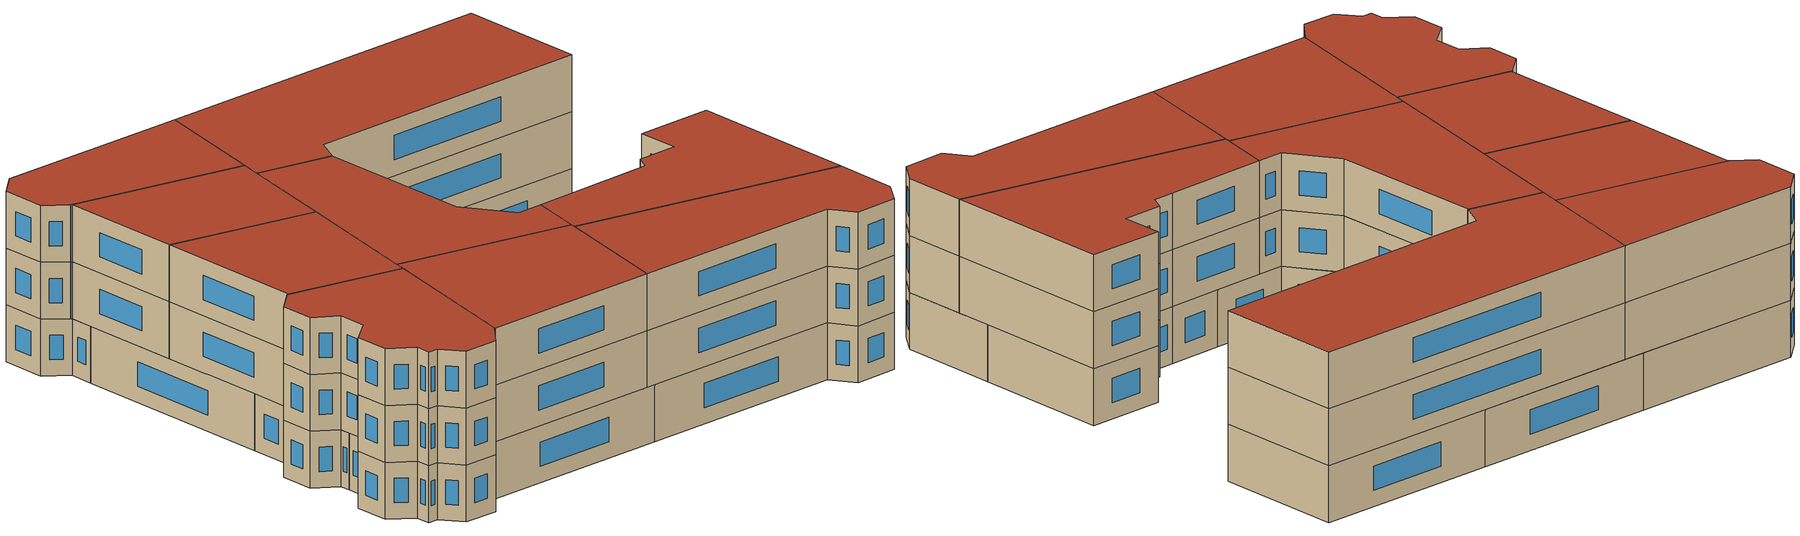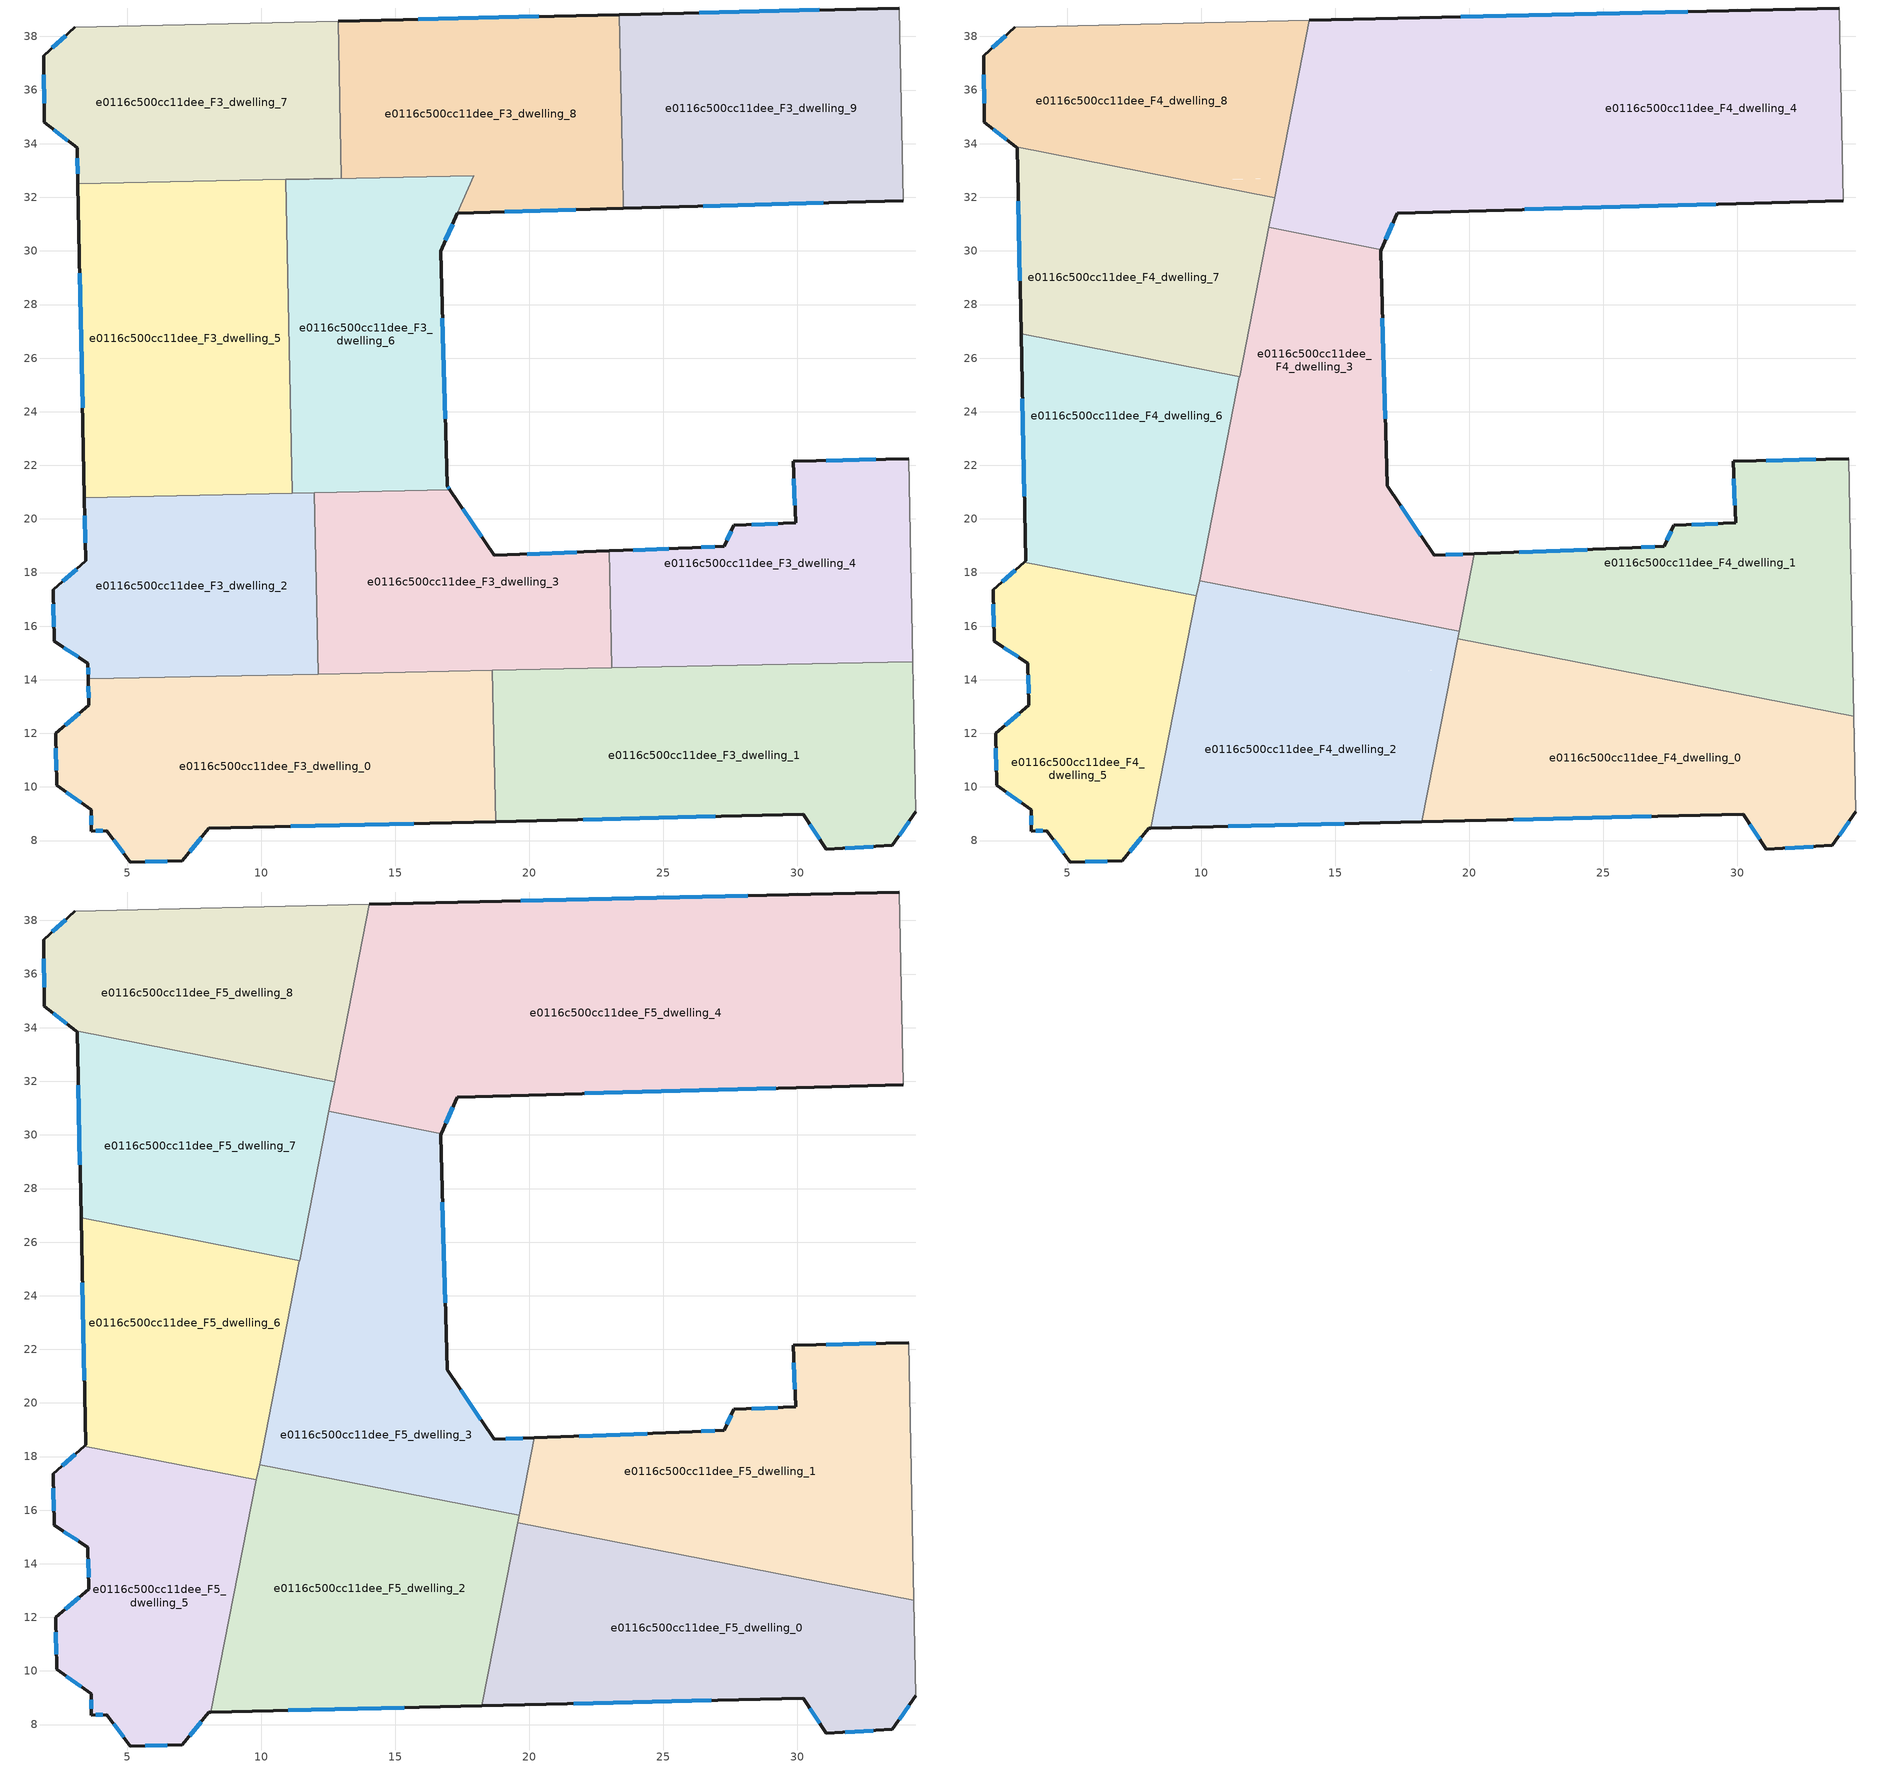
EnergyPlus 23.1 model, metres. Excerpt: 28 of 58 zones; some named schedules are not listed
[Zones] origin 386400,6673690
e0116c500cc11dee_F3_dwelling_0
 floor to e0116c500cc11dee_F2_dwelling_0 (EU_floor_Construction): 18.63,14.35 18.75,8.71 8.05,8.46 7.06,7.24 5.12,7.2 4.25,8.37 3.67,8.35 3.66,9.15 2.37,10.07 2.33,12 3.58,13.04 3.55,14.03 z9
 wall outside (EU_wall_Construction): 3.55,14.03 3.58,13.04 2.33,12 2.37,10.07 3.66,9.15 3.67,8.35 4.25,8.37 5.12,7.2 7.06,7.24 8.05,8.46 18.75,8.71 z9:12
 wall to e0116c500cc11dee_F3_dwelling_1 (EU_wall_Construction): 18.75,8.71 18.63,14.35 z9:12
 wall to e0116c500cc11dee_F3_dwelling_2 (EU_wall_Construction): 12.14,14.21 3.55,14.03 z9:12
 wall to e0116c500cc11dee_F3_dwelling_3 (EU_wall_Construction): 18.63,14.35 12.14,14.21 z9:12
 window (EU_Window_Construction): 4.5,8.03 4.87,7.53 / 3.84,8.36 4.09,8.36 / 3.66,8.92 3.67,8.58 / 2.74,9.81 3.29,9.41 / 2.34,11.45 2.36,10.62 / 3.22,12.74 2.69,12.3 / 3.56,13.75 3.57,13.32 / 11.1,8.53 15.69,8.64 / 7.34,7.59 7.77,8.11 / 5.67,7.21 6.51,7.23 z9.86:11.14
e0116c500cc11dee_F3_dwelling_1
 floor to e0116c500cc11dee_F2_dwelling_1 (EU_floor_Construction): 34.32,14.68 34.44,9.08 33.55,7.82 31.09,7.68 30.23,8.98 18.75,8.71 18.63,14.35 z9
 wall outside (EU_wall_Construction): 18.75,8.71 30.23,8.98 31.09,7.68 33.55,7.82 34.44,9.08 z9:12
 wall adiabatic (EU_wall_Construction): 34.44,9.08 34.32,14.68 z9:12
 wall to e0116c500cc11dee_F3_dwelling_4 (EU_wall_Construction): 34.32,14.68 23.09,14.44 z9:12
 wall to e0116c500cc11dee_F3_dwelling_3 (EU_wall_Construction): 23.09,14.44 18.63,14.35 z9:12
 window (EU_Window_Construction): 22.03,8.78 26.95,8.9 / 33.8,8.18 34.18,8.72 / 31.79,7.72 32.85,7.78 / 30.48,8.61 30.85,8.05 z9.86:11.14
e0116c500cc11dee_F3_dwelling_2
 floor to e0116c500cc11dee_F2_dwelling_2 (EU_floor_Construction): 11.99,20.98 12.14,14.21 3.55,14.03 3.54,14.62 2.28,15.43 2.25,17.37 3.46,18.43 3.41,20.8 z9
 wall outside (EU_wall_Construction): 3.41,20.8 3.46,18.43 2.25,17.37 2.28,15.43 3.54,14.62 3.55,14.03 z9:12
 wall to e0116c500cc11dee_F3_dwelling_3 (EU_wall_Construction): 12.14,14.21 11.99,20.98 z9:12
 wall to e0116c500cc11dee_F3_dwelling_5 (EU_wall_Construction): 11.16,20.96 3.41,20.8 z9:12
 wall to e0116c500cc11dee_F3_dwelling_6 (EU_wall_Construction): 11.99,20.98 11.16,20.96 z9:12
 window (EU_Window_Construction): 2.26,16.81 2.27,15.99 / 3.11,18.13 2.59,17.67 / 3.43,20.12 3.45,19.11 / 3.55,14.45 3.55,14.2 / 2.64,15.2 3.18,14.85 z9.86:11.14
 ceiling adiabatic (EU_roof_Construction): 12.14,14.21 11.99,20.98 10.58,20.95 9.25,14.15 z12
e0116c500cc11dee_F3_dwelling_3
 floor to e0116c500cc11dee_F2_dwelling_3 (EU_floor_Construction): 23,18.8 23.09,14.44 12.14,14.21 11.99,20.98 17.05,21.08 18.71,18.64 z9
 wall outside (EU_wall_Construction): 23,18.8 18.71,18.64 17.05,21.08 z9:12
 wall to e0116c500cc11dee_F3_dwelling_4 (EU_wall_Construction): 23.09,14.44 23,18.8 z9:12
 wall to e0116c500cc11dee_F3_dwelling_6 (EU_wall_Construction): 17.05,21.08 11.99,20.98 z9:12
 window (EU_Window_Construction): 18.23,19.34 17.52,20.39 / 21.77,18.76 19.93,18.69 z9.86:11.14
e0116c500cc11dee_F3_dwelling_4
 floor to e0116c500cc11dee_F2_dwelling_4 (EU_floor_Construction): 34.16,22.25 34.32,14.68 23.09,14.44 23,18.8 26.09,18.92 27.27,18.98 27.65,19.76 29.94,19.85 29.85,22.15 z9
 wall outside (EU_wall_Construction): 34.16,22.25 29.85,22.15 29.94,19.85 27.65,19.76 27.27,18.98 26.09,18.92 23,18.8 z9:12
 wall adiabatic (EU_wall_Construction): 34.32,14.68 34.16,22.25 z9:12
 window (EU_Window_Construction): 29.88,21.49 29.92,20.51 / 32.93,22.22 31.08,22.18 / 25.21,18.89 23.88,18.84 / 26.94,18.97 26.43,18.94 / 27.54,19.54 27.38,19.2 / 29.29,19.83 28.3,19.79 z9.86:11.14
e0116c500cc11dee_F3_dwelling_5
 floor to e0116c500cc11dee_F2_dwelling_5 (EU_floor_Construction): 10.92,32.67 11.16,20.96 3.41,20.8 3.17,32.5 z9
 wall outside (EU_wall_Construction): 3.17,32.5 3.41,20.8 z9:12
 wall to e0116c500cc11dee_F3_dwelling_6 (EU_wall_Construction): 11.16,20.96 10.92,32.66 z9:12
 wall to e0116c500cc11dee_F3_dwelling_7 (EU_wall_Construction): 10.92,32.67 3.17,32.5 z9:12
 window (EU_Window_Construction): 3.24,29.16 3.34,24.14 z9.86:11.14
 ceiling adiabatic (EU_roof_Construction): 11.16,20.96 11.11,23.63 10.58,20.95 z12
e0116c500cc11dee_F3_dwelling_6
 floor to e0116c500cc11dee_F2_dwelling_6 (EU_floor_Construction): 17.94,32.81 17.33,31.41 16.7,29.98 16.94,21.23 17.05,21.08 11.16,20.96 10.92,32.66 z9
 wall outside (EU_wall_Construction): 17.05,21.08 16.94,21.23 16.7,29.98 17.33,31.41 z9:12
 wall to e0116c500cc11dee_F3_dwelling_8 (EU_wall_Construction): 17.33,31.41 17.94,32.81 10.92,32.66 z9:12
 window (EU_Window_Construction): 16.88,30.39 17.15,31 / 16.87,23.73 16.77,27.48 / 17.02,21.13 16.97,21.19 z9.86:11.14
 ceiling adiabatic (EU_roof_Construction): 11.43,25.3 12.89,32.7 10.92,32.66 11.07,25.38 z12
e0116c500cc11dee_F3_dwelling_7
 floor to e0116c500cc11dee_F2_dwelling_7 (EU_floor_Construction): 12.87,38.57 13,32.71 3.17,32.5 3.14,33.84 1.92,34.79 1.88,37.29 3.04,38.34 z9
 wall outside (EU_wall_Construction): 3.04,38.34 1.88,37.29 1.92,34.79 3.14,33.84 3.17,32.5 z9:12
 wall adiabatic (EU_wall_Construction): 12.87,38.57 3.04,38.34 z9:12
 wall to e0116c500cc11dee_F3_dwelling_8 (EU_wall_Construction): 10.92,32.67 13,32.71 12.87,38.57 z9:12
 window (EU_Window_Construction): 1.89,36.57 1.91,35.51 / 2.71,38.04 2.21,37.59 / 3.15,33.46 3.16,32.89 / 2.27,34.52 2.79,34.11 z9.86:11.14
e0116c500cc11dee_F3_dwelling_8
 floor to e0116c500cc11dee_F2_dwelling_8 (EU_floor_Construction): 23.37,38.82 23.51,31.59 17.32,31.41 17.94,32.81 10.92,32.67 13,32.71 12.87,38.57 z9
 wall outside (EU_wall_Construction): 23.37,38.82 12.87,38.57 / 17.33,31.41 23.51,31.59 z9:12
 wall to e0116c500cc11dee_F3_dwelling_9 (EU_wall_Construction): 23.52,31.59 23.49,32.93 23.37,38.82 z9:12
 window (EU_Window_Construction): 20.37,38.75 15.87,38.64 / 19.09,31.46 21.75,31.54 z9.86:11.14
e0116c500cc11dee_F3_dwelling_9
 floor to e0116c500cc11dee_F2_dwelling_9 (EU_floor_Construction): 33.81,39.06 33.96,31.88 23.52,31.59 23.37,38.82 z9
 wall outside (EU_wall_Construction): 33.81,39.06 23.37,38.82 / 23.52,31.59 33.96,31.88 z9:12
 wall adiabatic (EU_wall_Construction): 33.96,31.88 33.81,39.06 z9:12
 window (EU_Window_Construction): 30.83,38.99 26.35,38.89 / 26.5,31.67 30.98,31.8 z9.86:11.14
e0116c500cc11dee_F4_dwelling_0
 floor to e0116c500cc11dee_F3_dwelling_1 (EU_floor_Construction): 34.36,12.63 34.44,9.08 33.55,7.82 31.09,7.68 30.23,8.98 18.75,8.71 18.7,11.08 19.34,14.36 24.95,14.48 z12
 floor to e0116c500cc11dee_F3_dwelling_0 (EU_floor_Construction): 18.7,11.08 18.75,8.71 18.23,8.7 z12
 floor to e0116c500cc11dee_F3_dwelling_4 (EU_floor_Construction): 24.95,14.48 23.09,14.44 23.08,14.85 z12
 floor to e0116c500cc11dee_F3_dwelling_3 (EU_floor_Construction): 23.08,14.85 23.09,14.44 19.34,14.36 19.57,15.54 z12
 wall outside (EU_wall_Construction): 18.23,8.7 30.23,8.98 31.09,7.68 33.55,7.82 34.44,9.08 z12:15
 wall to e0116c500cc11dee_F4_dwelling_1 (EU_wall_Construction): 34.36,12.63 19.57,15.54 z12:15
 wall adiabatic (EU_wall_Construction): 34.44,9.08 34.36,12.63 z12:15
 wall to e0116c500cc11dee_F4_dwelling_2 (EU_wall_Construction): 19.57,15.54 18.23,8.7 z12:15
 window (EU_Window_Construction): 30.48,8.61 30.85,8.05 / 21.66,8.78 26.81,8.9 / 33.8,8.18 34.18,8.72 / 31.79,7.72 32.85,7.78 z12.86:14.14
e0116c500cc11dee_F4_dwelling_1
 floor to e0116c500cc11dee_F3_dwelling_4 (EU_floor_Construction): 34.16,22.25 34.32,14.68 24.95,14.48 23.08,14.85 23,18.8 26.09,18.92 27.27,18.98 27.65,19.76 29.94,19.85 29.85,22.15 z12
 floor to e0116c500cc11dee_F3_dwelling_1 (EU_floor_Construction): 34.32,14.68 34.36,12.63 24.95,14.48 z12
 floor to e0116c500cc11dee_F3_dwelling_3 (EU_floor_Construction): 23,18.8 23.08,14.85 19.57,15.54 20.19,18.7 z12
 wall outside (EU_wall_Construction): 34.16,22.25 29.85,22.15 29.94,19.85 27.65,19.76 27.27,18.98 26.09,18.92 20.19,18.7 z12:15
 wall adiabatic (EU_wall_Construction): 34.36,12.63 34.16,22.25 z12:15
 wall to e0116c500cc11dee_F4_dwelling_3 (EU_wall_Construction): 20.19,18.7 19.63,15.8 z12:15
 wall to e0116c500cc11dee_F4_dwelling_2 (EU_wall_Construction): 19.63,15.8 19.57,15.54 z12:15
 window (EU_Window_Construction): 29.88,21.49 29.92,20.51 / 32.93,22.22 31.08,22.18 / 24.4,18.86 21.88,18.76 / 26.94,18.97 26.43,18.94 / 27.54,19.54 27.38,19.2 / 29.29,19.83 28.3,19.79 z12.86:14.14
e0116c500cc11dee_F4_dwelling_2
 floor to e0116c500cc11dee_F3_dwelling_0 (EU_floor_Construction): 18.63,14.35 18.7,11.08 18.23,8.7 8.13,8.46 9.25,14.15 z12
 floor to e0116c500cc11dee_F3_dwelling_3 (EU_floor_Construction): 19.63,15.8 19.34,14.36 12.14,14.21 12.07,17.28 z12
 floor adiabatic (EU_floor_Construction): 12.07,17.28 12.14,14.21 9.25,14.15 9.94,17.7 z12
 floor to e0116c500cc11dee_F3_dwelling_1 (EU_floor_Construction): 19.34,14.36 18.7,11.08 18.63,14.35 z12
 wall outside (EU_wall_Construction): 8.13,8.46 18.23,8.7 z12:15
 wall to e0116c500cc11dee_F4_dwelling_3 (EU_wall_Construction): 19.63,15.8 9.94,17.7 z12:15
 wall to e0116c500cc11dee_F4_dwelling_5 (EU_wall_Construction): 9.83,17.12 8.13,8.46 z12:15
 wall to e0116c500cc11dee_F4_dwelling_6 (EU_wall_Construction): 9.94,17.7 9.83,17.12 z12:15
 window (EU_Window_Construction): 11.02,8.53 15.34,8.63 z12.86:14.14
e0116c500cc11dee_F4_dwelling_3
 floor to e0116c500cc11dee_F3_dwelling_3 (EU_floor_Construction): 20.19,18.7 19.63,15.8 12.07,17.28 11.99,20.98 17.05,21.08 18.71,18.64 z12
 floor to e0116c500cc11dee_F3_dwelling_6 (EU_floor_Construction): 16.73,30.05 16.7,29.98 16.94,21.23 17.05,21.08 11.16,20.96 11.11,23.64 12.53,30.87 z12
 floor adiabatic (EU_floor_Construction): 11.11,23.64 11.16,20.96 11.99,20.98 12.07,17.28 9.94,17.7 z12
 wall outside (EU_wall_Construction): 20.19,18.7 18.71,18.64 16.94,21.23 16.7,29.98 16.73,30.05 z12:15
 wall to e0116c500cc11dee_F4_dwelling_4 (EU_wall_Construction): 16.73,30.05 12.53,30.87 z12:15
 wall to e0116c500cc11dee_F4_dwelling_6 (EU_wall_Construction): 11.43,25.3 9.94,17.7 z12:15
 wall to e0116c500cc11dee_F4_dwelling_7 (EU_wall_Construction): 12.53,30.87 11.43,25.3 z12:15
 window (EU_Window_Construction): 16.87,23.73 16.77,27.48 / 18.2,19.38 17.45,20.49 / 19.77,18.68 19.13,18.65 z12.86:14.14
e0116c500cc11dee_F4_dwelling_4
 floor outside (EU_floor_Construction): 17.94,32.81 12.89,32.7 12.99,33.21 12.89,32.71 z12
 floor to e0116c500cc11dee_F3_dwelling_9 (EU_floor_Construction): 33.81,39.06 33.96,31.88 23.52,31.59 23.37,38.82 z12
 floor to e0116c500cc11dee_F3_dwelling_8 (EU_floor_Construction): 23.37,38.82 23.51,31.59 17.32,31.41 17.94,32.81 12.89,32.71 13,32.71 12.99,33.21 14.04,38.6 z12
 floor to e0116c500cc11dee_F3_dwelling_7 (EU_floor_Construction): 12.99,33.21 13,32.71 12.89,32.71 z12
 floor to e0116c500cc11dee_F3_dwelling_6 (EU_floor_Construction): 17.94,32.81 17.33,31.41 16.73,30.05 12.53,30.87 12.89,32.7 z12
 wall outside (EU_wall_Construction): 33.81,39.06 14.04,38.6 / 16.73,30.05 17.33,31.41 33.96,31.88 z12:15
 wall adiabatic (EU_wall_Construction): 33.96,31.88 33.81,39.06 z12:15
 wall to e0116c500cc11dee_F4_dwelling_8 (EU_wall_Construction): 14.04,38.6 12.75,31.99 z12:15
 wall to e0116c500cc11dee_F4_dwelling_7 (EU_wall_Construction): 12.75,31.99 12.53,30.87 z12:15
 window (EU_Window_Construction): 28.16,38.93 19.69,38.73 / 22.08,31.55 29.21,31.75 / 16.9,30.44 17.16,31.02 z12.86:14.14
e0116c500cc11dee_F4_dwelling_5
 floor to e0116c500cc11dee_F3_dwelling_2 (EU_floor_Construction): 9.83,17.12 9.25,14.15 3.55,14.03 3.54,14.62 2.28,15.43 2.25,17.37 3.41,18.38 z12
 floor to e0116c500cc11dee_F3_dwelling_0 (EU_floor_Construction): 9.25,14.15 8.13,8.46 8.05,8.46 7.06,7.24 5.12,7.2 4.25,8.37 3.67,8.35 3.66,9.15 2.37,10.07 2.33,12 3.58,13.04 3.55,14.03 z12
 wall outside (EU_wall_Construction): 3.41,18.38 2.25,17.37 2.28,15.43 3.54,14.62 3.58,13.04 2.33,12 2.37,10.07 3.66,9.15 3.67,8.35 4.25,8.37 5.12,7.2 7.06,7.24 8.05,8.46 8.13,8.46 z12:15
 wall to e0116c500cc11dee_F4_dwelling_6 (EU_wall_Construction): 9.83,17.12 3.41,18.38 z12:15
 window (EU_Window_Construction): 3.84,8.36 4.09,8.36 / 3.66,8.92 3.67,8.58 / 2.74,9.81 3.29,9.41 / 2.34,11.45 2.36,10.62 / 3.22,12.74 2.69,12.3 / 3.55,14.17 3.57,13.49 / 2.64,15.2 3.18,14.85 / 2.26,16.81 2.27,15.99 / 3.07,18.09 2.58,17.66 / 7.34,7.59 7.77,8.11 / 5.67,7.21 6.51,7.23 / 4.5,8.03 4.87,7.53 z12.86:14.14
e0116c500cc11dee_F4_dwelling_6
 floor to e0116c500cc11dee_F3_dwelling_5 (EU_floor_Construction): 11.07,25.38 11.11,23.63 10.58,20.95 3.41,20.8 3.28,26.9 z12
 floor to e0116c500cc11dee_F3_dwelling_2 (EU_floor_Construction): 10.58,20.95 9.83,17.12 3.41,18.38 3.46,18.43 3.41,20.8 z12
 floor to e0116c500cc11dee_F3_dwelling_6 (EU_floor_Construction): 11.43,25.3 11.11,23.64 11.07,25.38 z12
 wall outside (EU_wall_Construction): 3.28,26.9 3.46,18.43 3.41,18.38 z12:15
 wall to e0116c500cc11dee_F4_dwelling_7 (EU_wall_Construction): 11.43,25.3 3.28,26.9 z12:15
 window (EU_Window_Construction): 3.33,24.48 3.41,20.85 z12.86:14.14
e0116c500cc11dee_F4_dwelling_7
 floor to e0116c500cc11dee_F3_dwelling_5 (EU_floor_Construction): 10.92,32.35 11.07,25.38 3.28,26.9 3.17,32.5 9.46,32.64 z12
 floor adiabatic (EU_floor_Construction): 12.75,31.99 11.43,25.3 11.07,25.38 10.92,32.35 z12
 floor to e0116c500cc11dee_F3_dwelling_7 (EU_floor_Construction): 9.46,32.64 3.17,32.5 3.14,33.84 3.08,33.89 z12
 wall outside (EU_wall_Construction): 3.08,33.89 3.14,33.84 3.28,26.9 z12:15
 wall to e0116c500cc11dee_F4_dwelling_8 (EU_wall_Construction): 12.75,31.99 3.08,33.89 z12:15
 window (EU_Window_Construction): 3.18,31.86 3.24,28.89 z12.86:14.14
e0116c500cc11dee_F4_dwelling_8
 floor to e0116c500cc11dee_F3_dwelling_7 (EU_floor_Construction): 12.87,38.57 12.99,33.21 12.89,32.71 9.46,32.64 3.08,33.89 1.92,34.79 1.88,37.29 3.04,38.34 z12
 floor to e0116c500cc11dee_F3_dwelling_5 (EU_floor_Construction): 10.92,32.67 10.92,32.35 9.46,32.64 z12
 floor to e0116c500cc11dee_F3_dwelling_8 (EU_floor_Construction): 14.04,38.6 12.99,33.21 12.87,38.57 z12
 floor adiabatic (EU_floor_Construction): 12.89,32.7 12.75,31.99 10.92,32.35 10.92,32.66 z12
 wall outside (EU_wall_Construction): 3.04,38.34 1.88,37.29 1.92,34.79 3.08,33.89 z12:15
 wall adiabatic (EU_wall_Construction): 14.04,38.6 3.04,38.34 z12:15
 window (EU_Window_Construction): 2.25,34.54 2.75,34.15 / 1.89,36.57 1.91,35.51 / 2.71,38.04 2.21,37.59 z12.86:14.14
e0116c500cc11dee_F5_dwelling_0
 floor to e0116c500cc11dee_F4_dwelling_0 (EU_floor_Construction): 34.36,12.63 34.44,9.08 33.55,7.82 31.09,7.68 30.23,8.98 18.23,8.7 19.57,15.54 z15
 wall outside (EU_wall_Construction): 18.23,8.7 30.23,8.98 31.09,7.68 33.55,7.82 34.44,9.08 z15:18
 wall to e0116c500cc11dee_F5_dwelling_1 (EU_wall_Construction): 34.36,12.63 19.57,15.54 z15:18
 wall adiabatic (EU_wall_Construction): 34.44,9.08 34.36,12.63 z15:18
 wall to e0116c500cc11dee_F5_dwelling_2 (EU_wall_Construction): 19.57,15.54 18.23,8.7 z15:18
 window (EU_Window_Construction): 30.48,8.61 30.85,8.05 / 21.66,8.78 26.81,8.9 / 33.8,8.18 34.18,8.72 / 31.79,7.72 32.85,7.78 z15.86:17.14
 roof outside (EU_roof_Construction): 33.55,7.82 34.44,9.08 34.36,12.63 19.57,15.54 18.23,8.7 30.23,8.98 31.09,7.68 z18
e0116c500cc11dee_F5_dwelling_1
 floor to e0116c500cc11dee_F4_dwelling_1 (EU_floor_Construction): 34.16,22.25 34.36,12.63 19.57,15.54 20.19,18.7 26.09,18.92 27.27,18.98 27.65,19.76 29.94,19.85 29.85,22.15 z15
 wall outside (EU_wall_Construction): 34.16,22.25 29.85,22.15 29.94,19.85 27.65,19.76 27.27,18.98 26.09,18.92 20.19,18.7 z15:18
 wall adiabatic (EU_wall_Construction): 34.36,12.63 34.16,22.25 z15:18
 wall to e0116c500cc11dee_F5_dwelling_3 (EU_wall_Construction): 20.19,18.7 19.63,15.8 z15:18
 wall to e0116c500cc11dee_F5_dwelling_2 (EU_wall_Construction): 19.63,15.8 19.57,15.54 z15:18
 window (EU_Window_Construction): 29.88,21.49 29.92,20.51 / 32.93,22.22 31.08,22.18 / 24.4,18.86 21.88,18.76 / 26.94,18.97 26.43,18.94 / 27.54,19.54 27.38,19.2 / 29.29,19.83 28.3,19.79 z15.86:17.14
 roof outside (EU_roof_Construction): 34.36,12.63 34.16,22.25 29.85,22.15 29.94,19.85 27.65,19.76 27.27,18.98 26.09,18.92 20.19,18.7 19.57,15.54 z18
e0116c500cc11dee_F5_dwelling_2
 floor to e0116c500cc11dee_F4_dwelling_2 (EU_floor_Construction): 19.63,15.8 18.23,8.7 8.13,8.46 9.94,17.7 z15
 wall outside (EU_wall_Construction): 8.13,8.46 18.23,8.7 z15:18
 wall to e0116c500cc11dee_F5_dwelling_3 (EU_wall_Construction): 19.63,15.8 9.94,17.7 z15:18
 wall to e0116c500cc11dee_F5_dwelling_5 (EU_wall_Construction): 9.83,17.12 8.13,8.46 z15:18
 wall to e0116c500cc11dee_F5_dwelling_6 (EU_wall_Construction): 9.94,17.7 9.83,17.12 z15:18
 window (EU_Window_Construction): 11.02,8.53 15.34,8.63 z15.86:17.14
 roof outside (EU_roof_Construction): 18.23,8.7 19.63,15.8 9.94,17.7 8.13,8.46 z18
e0116c500cc11dee_F5_dwelling_3
 floor to e0116c500cc11dee_F4_dwelling_3 (EU_floor_Construction): 16.73,30.05 16.7,29.98 16.94,21.23 18.71,18.64 20.19,18.7 19.63,15.8 9.94,17.7 12.53,30.87 z15
 wall outside (EU_wall_Construction): 20.19,18.7 18.71,18.64 16.94,21.23 16.7,29.98 16.73,30.05 z15:18
 wall to e0116c500cc11dee_F5_dwelling_4 (EU_wall_Construction): 16.73,30.05 12.53,30.87 z15:18
 wall to e0116c500cc11dee_F5_dwelling_6 (EU_wall_Construction): 11.43,25.3 9.94,17.7 z15:18
 wall to e0116c500cc11dee_F5_dwelling_7 (EU_wall_Construction): 12.53,30.87 11.43,25.3 z15:18
 window (EU_Window_Construction): 16.87,23.73 16.77,27.48 / 18.2,19.38 17.45,20.49 / 19.77,18.68 19.13,18.65 z15.86:17.14
 roof outside (EU_roof_Construction): 19.63,15.8 20.19,18.7 18.71,18.64 16.94,21.23 16.7,29.98 16.73,30.05 12.53,30.87 9.94,17.7 z18
e0116c500cc11dee_F5_dwelling_4
 floor to e0116c500cc11dee_F4_dwelling_4 (EU_floor_Construction): 33.81,39.06 33.96,31.88 17.33,31.41 16.73,30.05 12.53,30.87 14.04,38.6 z15
 wall outside (EU_wall_Construction): 33.81,39.06 14.04,38.6 / 16.73,30.05 17.33,31.41 33.96,31.88 z15:18
 wall adiabatic (EU_wall_Construction): 33.96,31.88 33.81,39.06 z15:18
 wall to e0116c500cc11dee_F5_dwelling_8 (EU_wall_Construction): 14.04,38.6 12.75,31.99 z15:18
 wall to e0116c500cc11dee_F5_dwelling_7 (EU_wall_Construction): 12.75,31.99 12.53,30.87 z15:18
 window (EU_Window_Construction): 28.16,38.93 19.69,38.73 / 22.08,31.55 29.21,31.75 / 16.9,30.44 17.16,31.02 z15.86:17.14
 roof outside (EU_roof_Construction): 33.96,31.88 33.81,39.06 14.04,38.6 12.53,30.87 16.73,30.05 17.33,31.41 z18
e0116c500cc11dee_F5_dwelling_5
 floor to e0116c500cc11dee_F4_dwelling_5 (EU_floor_Construction): 9.83,17.12 8.13,8.46 8.05,8.46 7.06,7.24 5.12,7.2 4.25,8.37 3.67,8.35 3.66,9.15 2.37,10.07 2.33,12 3.58,13.04 3.54,14.62 2.28,15.43 2.25,17.37 3.41,18.38 z15
 wall outside (EU_wall_Construction): 3.41,18.38 2.25,17.37 2.28,15.43 3.54,14.62 3.58,13.04 2.33,12 2.37,10.07 3.66,9.15 3.67,8.35 4.25,8.37 5.12,7.2 7.06,7.24 8.05,8.46 8.13,8.46 z15:18
 wall to e0116c500cc11dee_F5_dwelling_6 (EU_wall_Construction): 9.83,17.12 3.41,18.38 z15:18
 window (EU_Window_Construction): 3.84,8.36 4.09,8.36 / 3.66,8.92 3.67,8.58 / 2.74,9.81 3.29,9.41 / 2.34,11.45 2.36,10.62 / 3.22,12.74 2.69,12.3 / 3.55,14.17 3.57,13.49 / 2.64,15.2 3.18,14.85 / 2.26,16.81 2.27,15.99 / 3.07,18.09 2.58,17.66 / 7.34,7.59 7.77,8.11 / 5.67,7.21 6.51,7.23 / 4.5,8.03 4.87,7.53 z15.86:17.14
 roof outside (EU_roof_Construction): 8.13,8.46 9.83,17.12 3.41,18.38 2.25,17.37 2.28,15.43 3.54,14.62 3.58,13.04 2.33,12 2.37,10.07 3.66,9.15 3.67,8.35 4.25,8.37 5.12,7.2 7.06,7.24 8.05,8.46 z18
e0116c500cc11dee_F5_dwelling_6
 floor to e0116c500cc11dee_F4_dwelling_6 (EU_floor_Construction): 11.43,25.3 9.83,17.12 3.41,18.38 3.46,18.43 3.28,26.9 z15
 wall outside (EU_wall_Construction): 3.28,26.9 3.46,18.43 3.41,18.38 z15:18
 wall to e0116c500cc11dee_F5_dwelling_7 (EU_wall_Construction): 11.43,25.3 3.28,26.9 z15:18
 window (EU_Window_Construction): 3.33,24.48 3.41,20.85 z15.86:17.14
 roof outside (EU_roof_Construction): 9.83,17.12 11.43,25.3 3.28,26.9 3.46,18.43 3.41,18.38 z18
e0116c500cc11dee_F5_dwelling_7
 floor to e0116c500cc11dee_F4_dwelling_7 (EU_floor_Construction): 12.75,31.99 11.43,25.3 3.28,26.9 3.14,33.84 3.08,33.89 z15
 wall outside (EU_wall_Construction): 3.08,33.89 3.14,33.84 3.28,26.9 z15:18
 wall to e0116c500cc11dee_F5_dwelling_8 (EU_wall_Construction): 12.75,31.99 3.08,33.89 z15:18
 window (EU_Window_Construction): 3.18,31.86 3.24,28.89 z15.86:17.14
 roof outside (EU_roof_Construction): 11.43,25.3 12.75,31.99 3.08,33.89 3.14,33.84 3.28,26.9 z18
e0116c500cc11dee_F5_dwelling_8
 floor to e0116c500cc11dee_F4_dwelling_8 (EU_floor_Construction): 14.04,38.6 12.75,31.99 3.08,33.89 1.92,34.79 1.88,37.29 3.04,38.34 z15
 wall outside (EU_wall_Construction): 3.04,38.34 1.88,37.29 1.92,34.79 3.08,33.89 z15:18
 wall adiabatic (EU_wall_Construction): 14.04,38.6 3.04,38.34 z15:18
 window (EU_Window_Construction): 2.25,34.54 2.75,34.15 / 1.89,36.57 1.91,35.51 / 2.71,38.04 2.21,37.59 z15.86:17.14
 roof outside (EU_roof_Construction): 12.75,31.99 14.04,38.6 3.04,38.34 1.88,37.29 1.92,34.79 3.08,33.89 z18
[Building]
EU S2 Campaign: North Axis=0; Terrain=City; Solar Distribution=FullExterior
[Site:Location]
Helsinki-Vantaa.AP: Latitude=60.317; Longitude=24.963; Time Zone=2; Elevation=54.6
[SizingPeriod:WeatherFileDays]
AnnualSizingPeriod: Begin Month=1; Begin Day of Month=1; End Month=12; End Day of Month=31; Day of Week for Start Day=Monday; Use Weather File Daylight Saving Period=No; Use Weather File Rain and Snow Indicators=No
[MATERIAL]
EU_InternalMass_Material: Roughness=MediumRough; Thickness=0.1; Conductivity=1; Density=1800; Specific Heat=900; Thermal Absorptance=0.9; Solar Absorptance=0.7; Visible Absorptance=0.7
[MATERIAL:NOMASS] Roughness=MediumRough; Thermal Absorptance=0.9; Solar Absorptance=0.7; Visible Absorptance=0.7
Name | Thermal Resistance
EU_wall_NoMass | 1.10183
EU_roof_NoMass; EU_floor_NoMass | 1.70606
[WINDOWMATERIAL:SIMPLEGLAZINGSYSTEM]
EU_Window_SimpleGlazing: UFactor=3.11035; Solar Heat Gain Coefficient=0.8; Visible Transmittance=0.8
[CONSTRUCTION]
EU_wall_Construction: EU_wall_NoMass
EU_roof_Construction: EU_roof_NoMass
EU_floor_Construction: EU_floor_NoMass
EU_Window_Construction: EU_Window_SimpleGlazing
EU_InternalMass_Construction: EU_InternalMass_Material
[ZONE] Type=1; Multiplier=1; Ceiling Height=autocalculate; Floor Area=autocalculate; Part of Total Floor Area=Yes
Name | Volume
e0116c500cc11dee_F3_dwelling_0 | 277.471
e0116c500cc11dee_F4_dwelling_0; e0116c500cc11dee_F5_dwelling_0 | 256.902
e0116c500cc11dee_F3_dwelling_1 | 277.496
e0116c500cc11dee_F4_dwelling_1; e0116c500cc11dee_F5_dwelling_1 | 256.884
e0116c500cc11dee_F3_dwelling_2 | 184.974
e0116c500cc11dee_F4_dwelling_2; e0116c500cc11dee_F5_dwelling_2 | 246.656
e0116c500cc11dee_F3_dwelling_3 | 184.97
e0116c500cc11dee_F4_dwelling_3; e0116c500cc11dee_F5_dwelling_3 | 261.07
e0116c500cc11dee_F3_dwelling_4 | 195.354
e0116c500cc11dee_F4_dwelling_4; e0116c500cc11dee_F5_dwelling_4 | 458.326
e0116c500cc11dee_F3_dwelling_5 | 272.295
e0116c500cc11dee_F4_dwelling_5; e0116c500cc11dee_F5_dwelling_5 | 184.975
e0116c500cc11dee_F3_dwelling_6 | 207.256
e0116c500cc11dee_F4_dwelling_6; e0116c500cc11dee_F5_dwelling_6 | 184.988
e0116c500cc11dee_F3_dwelling_7 | 184.957
e0116c500cc11dee_F4_dwelling_7; e0116c500cc11dee_F5_dwelling_7 | 185.007
e0116c500cc11dee_F3_dwelling_8 | 209.024
e0116c500cc11dee_F4_dwelling_8; e0116c500cc11dee_F5_dwelling_8 | 184.986
e0116c500cc11dee_F3_dwelling_9 | 225.878
[INTERNALMASS] Construction=EU_InternalMass_Construction
Name | Zone or ZoneList | Surface Area
e0116c500cc11dee_F3_dwelling_0_EU_InternalMass | e0116c500cc11dee_F3_dwelling_0 | 92.4905
e0116c500cc11dee_F3_dwelling_1_EU_InternalMass | e0116c500cc11dee_F3_dwelling_1 | 92.4982
e0116c500cc11dee_F3_dwelling_2_EU_InternalMass | e0116c500cc11dee_F3_dwelling_2 | 61.6581
e0116c500cc11dee_F3_dwelling_3_EU_InternalMass | e0116c500cc11dee_F3_dwelling_3 | 61.6567
e0116c500cc11dee_F3_dwelling_4_EU_InternalMass | e0116c500cc11dee_F3_dwelling_4 | 65.1178
e0116c500cc11dee_F3_dwelling_5_EU_InternalMass | e0116c500cc11dee_F3_dwelling_5 | 90.7651
e0116c500cc11dee_F3_dwelling_6_EU_InternalMass | e0116c500cc11dee_F3_dwelling_6 | 69.0818
e0116c500cc11dee_F3_dwelling_7_EU_InternalMass | e0116c500cc11dee_F3_dwelling_7 | 61.6525
e0116c500cc11dee_F3_dwelling_8_EU_InternalMass | e0116c500cc11dee_F3_dwelling_8 | 69.7178
e0116c500cc11dee_F3_dwelling_9_EU_InternalMass | e0116c500cc11dee_F3_dwelling_9 | 75.297
e0116c500cc11dee_F4_dwelling_0_EU_InternalMass | e0116c500cc11dee_F4_dwelling_0 | 85.6344
e0116c500cc11dee_F4_dwelling_1_EU_InternalMass | e0116c500cc11dee_F4_dwelling_1 | 85.6282
e0116c500cc11dee_F4_dwelling_2_EU_InternalMass | e0116c500cc11dee_F4_dwelling_2 | 82.2186
e0116c500cc11dee_F4_dwelling_3_EU_InternalMass | e0116c500cc11dee_F4_dwelling_3 | 87.022
e0116c500cc11dee_F4_dwelling_4_EU_InternalMass | e0116c500cc11dee_F4_dwelling_4 | 152.771
e0116c500cc11dee_F4_dwelling_5_EU_InternalMass | e0116c500cc11dee_F4_dwelling_5 | 61.6583
e0116c500cc11dee_F4_dwelling_6_EU_InternalMass | e0116c500cc11dee_F4_dwelling_6 | 61.6628
e0116c500cc11dee_F4_dwelling_7_EU_InternalMass | e0116c500cc11dee_F4_dwelling_7 | 61.669
e0116c500cc11dee_F4_dwelling_8_EU_InternalMass | e0116c500cc11dee_F4_dwelling_8 | 61.662
e0116c500cc11dee_F5_dwelling_0_EU_InternalMass | e0116c500cc11dee_F5_dwelling_0 | 85.6344
e0116c500cc11dee_F5_dwelling_1_EU_InternalMass | e0116c500cc11dee_F5_dwelling_1 | 85.6282
e0116c500cc11dee_F5_dwelling_2_EU_InternalMass | e0116c500cc11dee_F5_dwelling_2 | 82.2186
e0116c500cc11dee_F5_dwelling_3_EU_InternalMass | e0116c500cc11dee_F5_dwelling_3 | 87.022
e0116c500cc11dee_F5_dwelling_4_EU_InternalMass | e0116c500cc11dee_F5_dwelling_4 | 152.771
e0116c500cc11dee_F5_dwelling_5_EU_InternalMass | e0116c500cc11dee_F5_dwelling_5 | 61.6583
e0116c500cc11dee_F5_dwelling_6_EU_InternalMass | e0116c500cc11dee_F5_dwelling_6 | 61.6628
e0116c500cc11dee_F5_dwelling_7_EU_InternalMass | e0116c500cc11dee_F5_dwelling_7 | 61.669
e0116c500cc11dee_F5_dwelling_8_EU_InternalMass | e0116c500cc11dee_F5_dwelling_8 | 61.662
[OTHEREQUIPMENT] Fuel Type=Electricity; Design Level Calculation Method=Watts/Area; Power per Zone Floor Area=1; Fraction Latent=0; Fraction Radiant=0; Fraction Lost=0; Carbon Dioxide Generation Rate=0; EndUse Subcategory=EU_Step8_InternalGains
Name | Zone or ZoneList or Space or SpaceList | Schedule
EU_Step8_InternalGain_e0116c500cc11dee_F3_dwelling_0_f000 | e0116c500cc11dee_F3_dwelling_0 | EU_Step8_GainSchedule_e0116c500cc11dee_F3_dwelling_0_f000
EU_Step8_InternalGain_e0116c500cc11dee_F3_dwelling_1_f000 | e0116c500cc11dee_F3_dwelling_1 | EU_Step8_GainSchedule_e0116c500cc11dee_F3_dwelling_1_f000
EU_Step8_InternalGain_e0116c500cc11dee_F3_dwelling_2_f000 | e0116c500cc11dee_F3_dwelling_2 | EU_Step8_GainSchedule_e0116c500cc11dee_F3_dwelling_2_f000
EU_Step8_InternalGain_e0116c500cc11dee_F3_dwelling_3_f000 | e0116c500cc11dee_F3_dwelling_3 | EU_Step8_GainSchedule_e0116c500cc11dee_F3_dwelling_3_f000
EU_Step8_InternalGain_e0116c500cc11dee_F3_dwelling_4_f000 | e0116c500cc11dee_F3_dwelling_4 | EU_Step8_GainSchedule_e0116c500cc11dee_F3_dwelling_4_f000
EU_Step8_InternalGain_e0116c500cc11dee_F3_dwelling_5_f000 | e0116c500cc11dee_F3_dwelling_5 | EU_Step8_GainSchedule_e0116c500cc11dee_F3_dwelling_5_f000
EU_Step8_InternalGain_e0116c500cc11dee_F3_dwelling_6_f000 | e0116c500cc11dee_F3_dwelling_6 | EU_Step8_GainSchedule_e0116c500cc11dee_F3_dwelling_6_f000
EU_Step8_InternalGain_e0116c500cc11dee_F3_dwelling_7_f000 | e0116c500cc11dee_F3_dwelling_7 | EU_Step8_GainSchedule_e0116c500cc11dee_F3_dwelling_7_f000
EU_Step8_InternalGain_e0116c500cc11dee_F3_dwelling_8_f000 | e0116c500cc11dee_F3_dwelling_8 | EU_Step8_GainSchedule_e0116c500cc11dee_F3_dwelling_8_f000
EU_Step8_InternalGain_e0116c500cc11dee_F3_dwelling_9_f000 | e0116c500cc11dee_F3_dwelling_9 | EU_Step8_GainSchedule_e0116c500cc11dee_F3_dwelling_9_f000
EU_Step8_InternalGain_e0116c500cc11dee_F4_dwelling_0_f000 | e0116c500cc11dee_F4_dwelling_0 | EU_Step8_GainSchedule_e0116c500cc11dee_F4_dwelling_0_f000
EU_Step8_InternalGain_e0116c500cc11dee_F4_dwelling_1_f000 | e0116c500cc11dee_F4_dwelling_1 | EU_Step8_GainSchedule_e0116c500cc11dee_F4_dwelling_1_f000
EU_Step8_InternalGain_e0116c500cc11dee_F4_dwelling_2_f000 | e0116c500cc11dee_F4_dwelling_2 | EU_Step8_GainSchedule_e0116c500cc11dee_F4_dwelling_2_f000
EU_Step8_InternalGain_e0116c500cc11dee_F4_dwelling_3_f000 | e0116c500cc11dee_F4_dwelling_3 | EU_Step8_GainSchedule_e0116c500cc11dee_F4_dwelling_3_f000
EU_Step8_InternalGain_e0116c500cc11dee_F4_dwelling_4_f000 | e0116c500cc11dee_F4_dwelling_4 | EU_Step8_GainSchedule_e0116c500cc11dee_F4_dwelling_4_f000
EU_Step8_InternalGain_e0116c500cc11dee_F4_dwelling_5_f000 | e0116c500cc11dee_F4_dwelling_5 | EU_Step8_GainSchedule_e0116c500cc11dee_F4_dwelling_5_f000
EU_Step8_InternalGain_e0116c500cc11dee_F4_dwelling_6_f000 | e0116c500cc11dee_F4_dwelling_6 | EU_Step8_GainSchedule_e0116c500cc11dee_F4_dwelling_6_f000
EU_Step8_InternalGain_e0116c500cc11dee_F4_dwelling_7_f000 | e0116c500cc11dee_F4_dwelling_7 | EU_Step8_GainSchedule_e0116c500cc11dee_F4_dwelling_7_f000
EU_Step8_InternalGain_e0116c500cc11dee_F4_dwelling_8_f000 | e0116c500cc11dee_F4_dwelling_8 | EU_Step8_GainSchedule_e0116c500cc11dee_F4_dwelling_8_f000
EU_Step8_InternalGain_e0116c500cc11dee_F5_dwelling_0_f000 | e0116c500cc11dee_F5_dwelling_0 | EU_Step8_GainSchedule_e0116c500cc11dee_F5_dwelling_0_f000
EU_Step8_InternalGain_e0116c500cc11dee_F5_dwelling_1_f000 | e0116c500cc11dee_F5_dwelling_1 | EU_Step8_GainSchedule_e0116c500cc11dee_F5_dwelling_1_f000
EU_Step8_InternalGain_e0116c500cc11dee_F5_dwelling_2_f000 | e0116c500cc11dee_F5_dwelling_2 | EU_Step8_GainSchedule_e0116c500cc11dee_F5_dwelling_2_f000
EU_Step8_InternalGain_e0116c500cc11dee_F5_dwelling_3_f000 | e0116c500cc11dee_F5_dwelling_3 | EU_Step8_GainSchedule_e0116c500cc11dee_F5_dwelling_3_f000
EU_Step8_InternalGain_e0116c500cc11dee_F5_dwelling_4_f000 | e0116c500cc11dee_F5_dwelling_4 | EU_Step8_GainSchedule_e0116c500cc11dee_F5_dwelling_4_f000
EU_Step8_InternalGain_e0116c500cc11dee_F5_dwelling_5_f000 | e0116c500cc11dee_F5_dwelling_5 | EU_Step8_GainSchedule_e0116c500cc11dee_F5_dwelling_5_f000
EU_Step8_InternalGain_e0116c500cc11dee_F5_dwelling_6_f000 | e0116c500cc11dee_F5_dwelling_6 | EU_Step8_GainSchedule_e0116c500cc11dee_F5_dwelling_6_f000
EU_Step8_InternalGain_e0116c500cc11dee_F5_dwelling_7_f000 | e0116c500cc11dee_F5_dwelling_7 | EU_Step8_GainSchedule_e0116c500cc11dee_F5_dwelling_7_f000
EU_Step8_InternalGain_e0116c500cc11dee_F5_dwelling_8_f000 | e0116c500cc11dee_F5_dwelling_8 | EU_Step8_GainSchedule_e0116c500cc11dee_F5_dwelling_8_f000
[ZONEVENTILATION:DESIGNFLOWRATE] Schedule=EU_AlwaysOn; Design Flow Rate Calculation Method=AirChanges/Hour; Air Changes per Hour=0.756316; Ventilation Type=Natural; Fan Pressure Rise=0; Fan Total Efficiency=1; Constant Term Coefficient=1; Temperature Term Coefficient=0; Velocity Term Coefficient=0; Velocity Squared Term Coefficient=0; Minimum Indoor Temperature=-100; Maximum Indoor Temperature=100; Delta Temperature=-100; Minimum Outdoor Temperature=-100; Maximum Outdoor Temperature=100; Maximum Wind Speed=40
Name | Zone or ZoneList or Space or SpaceList
EU_ConstantAir_e0116c500cc11dee_F3_dwelling_0 | e0116c500cc11dee_F3_dwelling_0
EU_ConstantAir_e0116c500cc11dee_F3_dwelling_1 | e0116c500cc11dee_F3_dwelling_1
EU_ConstantAir_e0116c500cc11dee_F3_dwelling_2 | e0116c500cc11dee_F3_dwelling_2
EU_ConstantAir_e0116c500cc11dee_F3_dwelling_3 | e0116c500cc11dee_F3_dwelling_3
EU_ConstantAir_e0116c500cc11dee_F3_dwelling_4 | e0116c500cc11dee_F3_dwelling_4
EU_ConstantAir_e0116c500cc11dee_F3_dwelling_5 | e0116c500cc11dee_F3_dwelling_5
EU_ConstantAir_e0116c500cc11dee_F3_dwelling_6 | e0116c500cc11dee_F3_dwelling_6
EU_ConstantAir_e0116c500cc11dee_F3_dwelling_7 | e0116c500cc11dee_F3_dwelling_7
EU_ConstantAir_e0116c500cc11dee_F3_dwelling_8 | e0116c500cc11dee_F3_dwelling_8
EU_ConstantAir_e0116c500cc11dee_F3_dwelling_9 | e0116c500cc11dee_F3_dwelling_9
EU_ConstantAir_e0116c500cc11dee_F4_dwelling_0 | e0116c500cc11dee_F4_dwelling_0
EU_ConstantAir_e0116c500cc11dee_F4_dwelling_1 | e0116c500cc11dee_F4_dwelling_1
EU_ConstantAir_e0116c500cc11dee_F4_dwelling_2 | e0116c500cc11dee_F4_dwelling_2
EU_ConstantAir_e0116c500cc11dee_F4_dwelling_3 | e0116c500cc11dee_F4_dwelling_3
EU_ConstantAir_e0116c500cc11dee_F4_dwelling_4 | e0116c500cc11dee_F4_dwelling_4
EU_ConstantAir_e0116c500cc11dee_F4_dwelling_5 | e0116c500cc11dee_F4_dwelling_5
EU_ConstantAir_e0116c500cc11dee_F4_dwelling_6 | e0116c500cc11dee_F4_dwelling_6
EU_ConstantAir_e0116c500cc11dee_F4_dwelling_7 | e0116c500cc11dee_F4_dwelling_7
EU_ConstantAir_e0116c500cc11dee_F4_dwelling_8 | e0116c500cc11dee_F4_dwelling_8
EU_ConstantAir_e0116c500cc11dee_F5_dwelling_0 | e0116c500cc11dee_F5_dwelling_0
EU_ConstantAir_e0116c500cc11dee_F5_dwelling_1 | e0116c500cc11dee_F5_dwelling_1
EU_ConstantAir_e0116c500cc11dee_F5_dwelling_2 | e0116c500cc11dee_F5_dwelling_2
EU_ConstantAir_e0116c500cc11dee_F5_dwelling_3 | e0116c500cc11dee_F5_dwelling_3
EU_ConstantAir_e0116c500cc11dee_F5_dwelling_4 | e0116c500cc11dee_F5_dwelling_4
EU_ConstantAir_e0116c500cc11dee_F5_dwelling_5 | e0116c500cc11dee_F5_dwelling_5
EU_ConstantAir_e0116c500cc11dee_F5_dwelling_6 | e0116c500cc11dee_F5_dwelling_6
EU_ConstantAir_e0116c500cc11dee_F5_dwelling_7 | e0116c500cc11dee_F5_dwelling_7
EU_ConstantAir_e0116c500cc11dee_F5_dwelling_8 | e0116c500cc11dee_F5_dwelling_8
[HVACTEMPLATE:ZONE:IDEALLOADSAIRSYSTEM] System Availability Schedule=EU_AlwaysOn; Maximum Heating Supply Air Temperature=50; Minimum Cooling Supply Air Temperature=13; Maximum Heating Supply Air Humidity Ratio=0.0156; Minimum Cooling Supply Air Humidity Ratio=0.0077; Heating Limit=NoLimit; Cooling Limit=NoLimit; Heating Availability Schedule=EU_AlwaysOn; Cooling Availability Schedule=EU_CoolingOff; Dehumidification Control Type=ConstantSensibleHeatRatio; Cooling Sensible Heat Ratio=0.7; Dehumidification Setpoint=60; Humidification Control Type=None; Humidification Setpoint=30; Outdoor Air Method=None; Outdoor Air Flow Rate per Person=0.00944; Outdoor Air Flow Rate per Zone Floor Area=0; Outdoor Air Flow Rate per Zone=0; Demand Controlled Ventilation Type=None; Outdoor Air Economizer Type=NoEconomizer; Heat Recovery Type=None; Sensible Heat Recovery Effectiveness=0.7; Latent Heat Recovery Effectiveness=0.65
Name | Template Thermostat
e0116c500cc11dee_F3_dwelling_0 | EU_HeatOnly_e0116c500cc11dee_F3_dwelling_0
e0116c500cc11dee_F3_dwelling_1 | EU_HeatOnly_e0116c500cc11dee_F3_dwelling_1
e0116c500cc11dee_F3_dwelling_2 | EU_HeatOnly_e0116c500cc11dee_F3_dwelling_2
e0116c500cc11dee_F3_dwelling_3 | EU_HeatOnly_e0116c500cc11dee_F3_dwelling_3
e0116c500cc11dee_F3_dwelling_4 | EU_HeatOnly_e0116c500cc11dee_F3_dwelling_4
e0116c500cc11dee_F3_dwelling_5 | EU_HeatOnly_e0116c500cc11dee_F3_dwelling_5
e0116c500cc11dee_F3_dwelling_6 | EU_HeatOnly_e0116c500cc11dee_F3_dwelling_6
e0116c500cc11dee_F3_dwelling_7 | EU_HeatOnly_e0116c500cc11dee_F3_dwelling_7
e0116c500cc11dee_F3_dwelling_8 | EU_HeatOnly_e0116c500cc11dee_F3_dwelling_8
e0116c500cc11dee_F3_dwelling_9 | EU_HeatOnly_e0116c500cc11dee_F3_dwelling_9
e0116c500cc11dee_F4_dwelling_0 | EU_HeatOnly_e0116c500cc11dee_F4_dwelling_0
e0116c500cc11dee_F4_dwelling_1 | EU_HeatOnly_e0116c500cc11dee_F4_dwelling_1
e0116c500cc11dee_F4_dwelling_2 | EU_HeatOnly_e0116c500cc11dee_F4_dwelling_2
e0116c500cc11dee_F4_dwelling_3 | EU_HeatOnly_e0116c500cc11dee_F4_dwelling_3
e0116c500cc11dee_F4_dwelling_4 | EU_HeatOnly_e0116c500cc11dee_F4_dwelling_4
e0116c500cc11dee_F4_dwelling_5 | EU_HeatOnly_e0116c500cc11dee_F4_dwelling_5
e0116c500cc11dee_F4_dwelling_6 | EU_HeatOnly_e0116c500cc11dee_F4_dwelling_6
e0116c500cc11dee_F4_dwelling_7 | EU_HeatOnly_e0116c500cc11dee_F4_dwelling_7
e0116c500cc11dee_F4_dwelling_8 | EU_HeatOnly_e0116c500cc11dee_F4_dwelling_8
e0116c500cc11dee_F5_dwelling_0 | EU_HeatOnly_e0116c500cc11dee_F5_dwelling_0
e0116c500cc11dee_F5_dwelling_1 | EU_HeatOnly_e0116c500cc11dee_F5_dwelling_1
e0116c500cc11dee_F5_dwelling_2 | EU_HeatOnly_e0116c500cc11dee_F5_dwelling_2
e0116c500cc11dee_F5_dwelling_3 | EU_HeatOnly_e0116c500cc11dee_F5_dwelling_3
e0116c500cc11dee_F5_dwelling_4 | EU_HeatOnly_e0116c500cc11dee_F5_dwelling_4
e0116c500cc11dee_F5_dwelling_5 | EU_HeatOnly_e0116c500cc11dee_F5_dwelling_5
e0116c500cc11dee_F5_dwelling_6 | EU_HeatOnly_e0116c500cc11dee_F5_dwelling_6
e0116c500cc11dee_F5_dwelling_7 | EU_HeatOnly_e0116c500cc11dee_F5_dwelling_7
e0116c500cc11dee_F5_dwelling_8 | EU_HeatOnly_e0116c500cc11dee_F5_dwelling_8
[SIZING:ZONE] Zone Cooling Design Supply Air Temperature Input Method=SupplyAirTemperature; Zone Cooling Design Supply Air Temperature=13; Zone Heating Design Supply Air Temperature Input Method=SupplyAirTemperature; Zone Heating Design Supply Air Temperature=50; Zone Cooling Design Supply Air Humidity Ratio=0.008; Zone Heating Design Supply Air Humidity Ratio=0.008; Cooling Design Air Flow Method=DesignDay; Cooling Design Air Flow Rate=0; Cooling Minimum Air Flow per Zone Floor Area=0.000762; Cooling Minimum Air Flow=0; Cooling Minimum Air Flow Fraction=0.2; Heating Design Air Flow Method=DesignDay; Heating Design Air Flow Rate=0; Heating Maximum Air Flow per Zone Floor Area=0.002032; Heating Maximum Air Flow=0.141576; Heating Maximum Air Flow Fraction=0.3; Account for Dedicated Outdoor Air System=No; Dedicated Outdoor Air System Control Strategy=NeutralSupplyAir; Dedicated Outdoor Air Low Setpoint Temperature for Design=autosize; Dedicated Outdoor Air High Setpoint Temperature for Design=autosize; Zone Load Sizing Method=Sensible Load Only No Latent Load; Zone Latent Cooling Design Supply Air Humidity Ratio Input Method=HumidityRatioDifference; Zone Cooling Design Supply Air Humidity Ratio Difference=0.005; Zone Latent Heating Design Supply Air Humidity Ratio Input Method=HumidityRatioDifference; Zone Humidification Design Supply Air Humidity Ratio Difference=0.005
e0116c500cc11dee_F3_dwelling_0; e0116c500cc11dee_F3_dwelling_1; e0116c500cc11dee_F3_dwelling_2; e0116c500cc11dee_F3_dwelling_3; e0116c500cc11dee_F3_dwelling_4; e0116c500cc11dee_F3_dwelling_5; e0116c500cc11dee_F3_dwelling_6; e0116c500cc11dee_F3_dwelling_7; e0116c500cc11dee_F3_dwelling_8; e0116c500cc11dee_F3_dwelling_9; e0116c500cc11dee_F4_dwelling_0; e0116c500cc11dee_F4_dwelling_1; e0116c500cc11dee_F4_dwelling_2; e0116c500cc11dee_F4_dwelling_3; e0116c500cc11dee_F4_dwelling_4; e0116c500cc11dee_F4_dwelling_5; e0116c500cc11dee_F4_dwelling_6; e0116c500cc11dee_F4_dwelling_7; e0116c500cc11dee_F4_dwelling_8; e0116c500cc11dee_F5_dwelling_0; e0116c500cc11dee_F5_dwelling_1; e0116c500cc11dee_F5_dwelling_2; e0116c500cc11dee_F5_dwelling_3; e0116c500cc11dee_F5_dwelling_4; e0116c500cc11dee_F5_dwelling_5; e0116c500cc11dee_F5_dwelling_6; e0116c500cc11dee_F5_dwelling_7; e0116c500cc11dee_F5_dwelling_8
[SCHEDULE:FILE] Column Number=1; Rows to Skip at Top=0; Number of Hours of Data=8760; Column Separator=Comma; Interpolate to Timestep=No; Minutes per Item=60; Adjust Schedule for Daylight Savings=Yes
Name | File
EU_Step8_GainSchedule_e0116c500cc11dee_F3_dwelling_0_f000 | ../../schedules/e0116c500cc11dee/e0116c500cc11dee_F3_dwelling_0_f000_gain.csv
EU_Step8_GainSchedule_e0116c500cc11dee_F3_dwelling_1_f000 | ../../schedules/e0116c500cc11dee/e0116c500cc11dee_F3_dwelling_1_f000_gain.csv
EU_Step8_GainSchedule_e0116c500cc11dee_F3_dwelling_2_f000 | ../../schedules/e0116c500cc11dee/e0116c500cc11dee_F3_dwelling_2_f000_gain.csv
EU_Step8_GainSchedule_e0116c500cc11dee_F3_dwelling_3_f000 | ../../schedules/e0116c500cc11dee/e0116c500cc11dee_F3_dwelling_3_f000_gain.csv
EU_Step8_GainSchedule_e0116c500cc11dee_F3_dwelling_4_f000 | ../../schedules/e0116c500cc11dee/e0116c500cc11dee_F3_dwelling_4_f000_gain.csv
